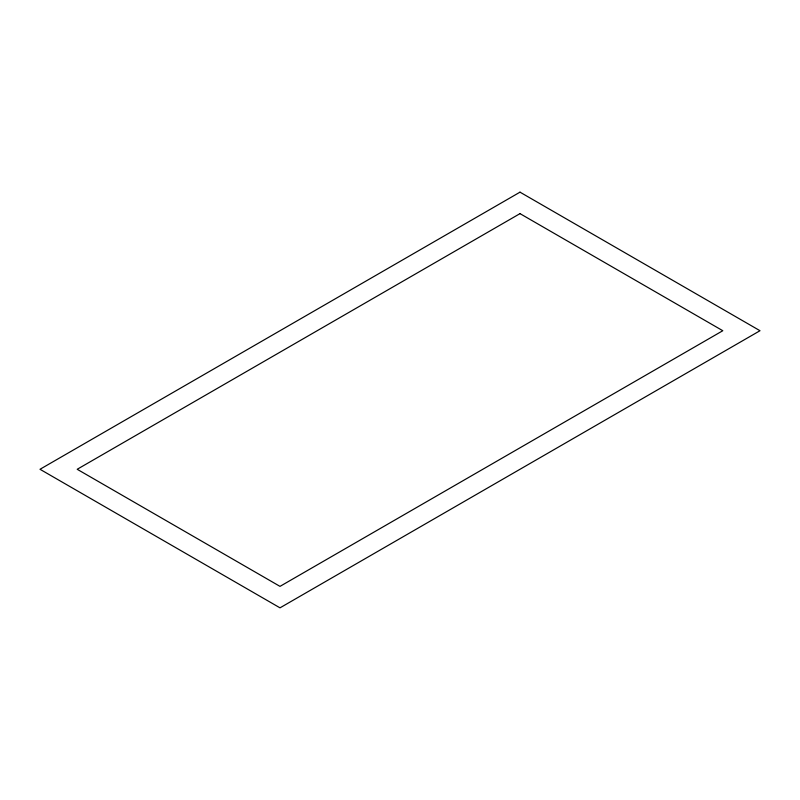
<?xml version="1.0" encoding="UTF-8"?>
<svg xmlns="http://www.w3.org/2000/svg" width="800" height="800" viewBox="0 0 800 800"><rect width="100%" height="100%" fill="white"/><g stroke="black" fill="none" stroke-linecap="round" stroke-linejoin="round"><path stroke-width="1.2" d="M520 192.16L40 469.28L280 607.84L760 330.72L520 192.16M520 213.63L77.2 469.28L280 586.37L722.8 330.72L520 213.63"/></g></svg>
